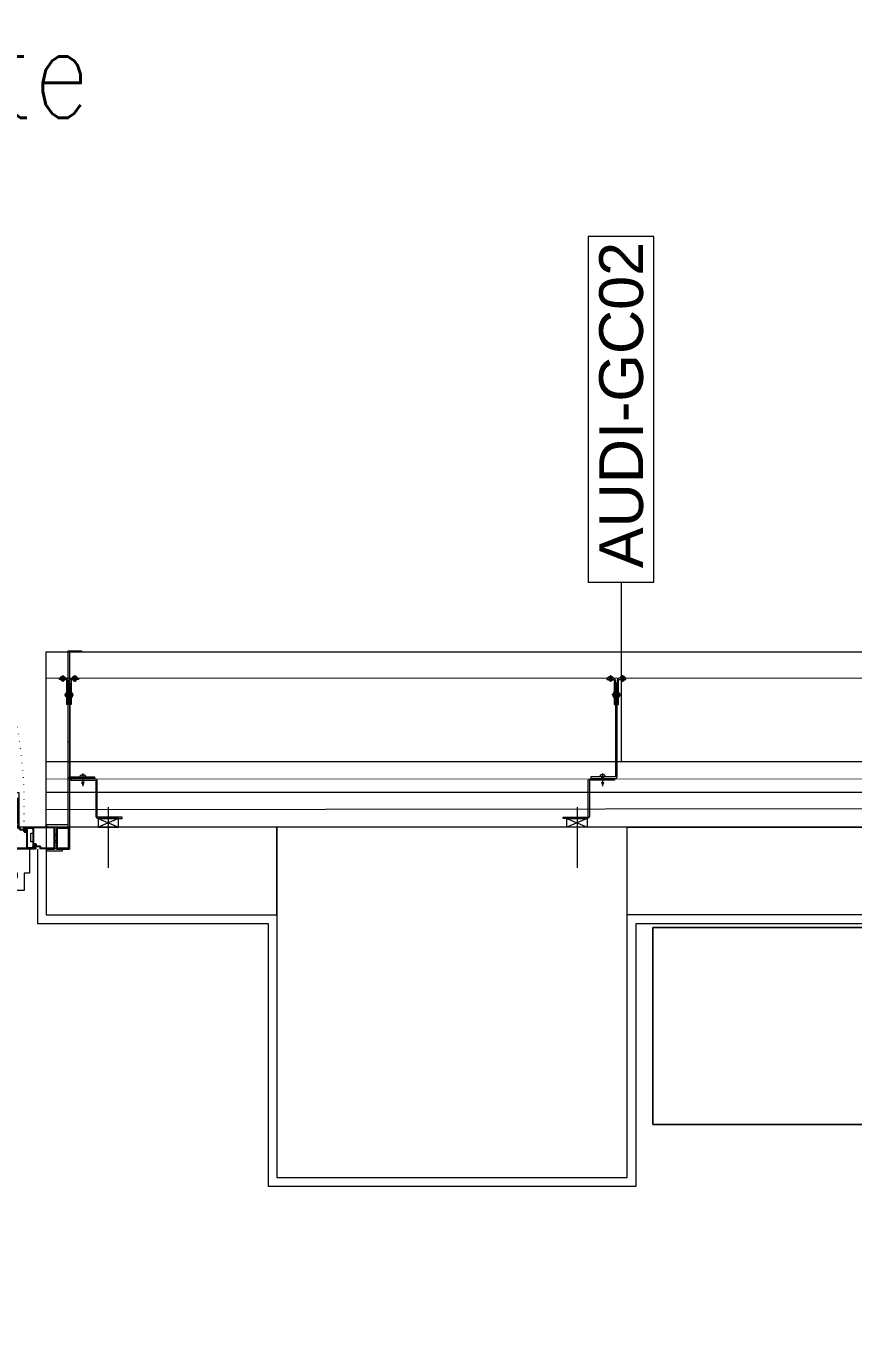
# Model space of a CAD drawing. Extents: x -2050 to 29725, y -1777 to 6820.
# Drawn here: x 2525.2 to 2714.1, y 2712 to 3008 of the extents above; entities that cross this region are included whole.
import ezdxf
from ezdxf.enums import TextEntityAlignment as Align

# ---------------------------------------------------------------- set-up
doc = ezdxf.new("R2010")
doc.units = 0
doc.header["$LTSCALE"] = 25
doc.header["$MEASUREMENT"] = 0
doc.linetypes.add('DOT2', pattern=[0.125, 0, -0.125])
doc.layers.get('0').update_dxf_attribs({"color": 9, "lineweight": 9})
for name, color, linetype, lineweight in [('00', 9, 'Continuous', 9), ('01', 9, 'Continuous', 9), ('05', 9, 'Continuous', 9), ('06B', 9, 'Continuous', 9), ('06C', 9, 'Continuous', 9), ('06D', 9, 'Continuous', 9), ('07', 9, 'Continuous', 9), ('09', 9, 'Continuous', 9), ('10', 9, 'Continuous', 9), ('14', 9, 'Continuous', 9), ('15', 9, 'Continuous', 9), ('20', 9, 'DOT2', 9), ('22', 8, 'Continuous', 9), ('33', 9, 'BATTING', 9), ('40', 9, 'Continuous', 9), ('40B', 9, 'Continuous', 9), ('E-YAZI', 7, 'Continuous', 30)]:
    doc.layers.add(name, color=color, linetype=linetype, lineweight=lineweight)
doc.styles.add('Arial', font='arial.ttf', dxfattribs={"height": 2.5})
doc.styles.add('E-YAZI', font='txttw.shx')
doc.linetypes.add('BATTING', pattern='A,0.0001,-0.1,[134,ltypeshp.shx,S=0.1,R=0,X=-0.1,Y=0],-0.2,[134,ltypeshp.shx,S=0.1,R=180,X=0.1,Y=0],-0.1', length=0.4001)

# ---------------------------------------------------------------- blocks, each defined once
blk = doc.blocks.new('0_wallno')
blk.add_lwpolyline([(-7.84, 1.5), (7.942, 1.5), (7.942, -1.5), (-7.84, -1.5)], close=True)
blk.add_lwpolyline([(7.942, 0), (16.132, 0)])
at = {"style": 'Arial'}
blk.add_attdef('GENISLIK', text='', height=2, dxfattribs=at).set_placement((8.442, 0), align=Align.BOTTOM_LEFT)
blk.add_attdef('DUVARNO', text='', height=2, dxfattribs=at).set_placement((0, 0), align=Align.MIDDLE_CENTER)
blk.add_attdef('YUKSEKLIK', text='', height=2, dxfattribs=at).set_placement((8.442, -0.5), align=Align.TOP_LEFT)
blk = doc.blocks.new('Group-41-1')
for p, q in [((384804.5645, 69162.035), (384804.5645, 69161.585)), ((384805.1779, 69162.035), (384804.5645, 69162.035)), ((384805.1779, 69161.585), (384805.1779, 69162.035)), ((384804.5645, 69161.585), (384805.1779, 69161.585))]:
    blk.add_line(p, q)
at = {"flags": 128}
blk.add_lwpolyline([(384804.5645, 69162.035), (384805.1779, 69162.035), (384805.1779, 69161.585), (384804.5645, 69161.585)], close=True, dxfattribs=at)
blk = doc.blocks.new('Group-42-1')
at = {"layer": '05', "color": 7}
for p in [(-1.2267, 0), (-0.6133, 0), (0, 0)]:
    blk.add_blockref('Group-41-1', p, dxfattribs=at)
blk = doc.blocks.new('p-kolon_80x80')
blk.add_lwpolyline([(-40, -40), (40, -40), (40, 40), (-40, 40)], close=True)
blk = doc.blocks.new('p-yangın merd')
at = {"layer": '09', "ltscale": 0.5}
h = blk.add_hatch(dxfattribs=at)
h.set_pattern_fill('ANSI32', color=256, angle=-270, style=0)
h.set_pattern_definition([(135, (1.56475, -5242.9516), (-0.265165043, -0.265165043), []), (135, (1.56475, -5242.77482), (-0.265165043, -0.265165043), [])])
edge = h.paths.add_edge_path()
edge.add_line((-111.72, -24.53), (-111.42, -24.53))
edge.add_line((-111.42, -24.53), (-111.42, -30.63))
edge.add_arc((-111.27, -30.63), 0.15, 180, 270.0106)
edge.add_line((-111.27, -30.78), (-108.66, -30.78))
edge.add_line((-108.66, -30.78), (-108.66, -31.08))
edge.add_line((-108.66, -31.08), (-111.27, -31.08))
edge.add_arc((-111.27, -30.63), 0.45, 180.0007, 269.9995, ccw=False)
edge.add_line((-111.72, -30.63), (-111.72, -24.53))
h = blk.add_hatch(dxfattribs=at)
h.set_pattern_fill('ANSI32', color=256, angle=-270, style=0)
h.set_pattern_definition([(135, (21.86475, -5242.9516), (-0.265165043, -0.265165043), []), (135, (21.86475, -5242.77482), (-0.265165043, -0.265165043), [])])
edge = h.paths.add_edge_path()
edge.add_line((-14.43, -24.53), (-14.73, -24.53))
edge.add_line((-14.73, -24.53), (-14.73, -30.63))
edge.add_arc((-14.88, -30.63), 0.15, -90.0106, 0, ccw=False)
edge.add_line((-14.88, -30.78), (-17.48, -30.78))
edge.add_line((-17.48, -30.78), (-17.48, -31.08))
edge.add_line((-17.48, -31.08), (-14.88, -31.08))
edge.add_arc((-14.88, -30.63), 0.45, -89.9995, -0.0007)
edge.add_line((-14.43, -30.63), (-14.43, -24.53))
at = {"layer": '06B'}
for points in [[(-110.64, -23.28), (-110.64, -17.03), (-95.64, -17.03), (-95.64, -18.9), (-108.39, -18.9), (-108.39, -18.9), (-108.39, -23.28), (-110.64, -23.28)], [(-111.72, -24.53), (-111.72, -23.28), (-107.32, -23.28), (-107.32, -24.53), (-111.72, -24.53)]]:
    blk.add_lwpolyline(points, dxfattribs=at)
at = {"layer": '06C'}
for p, q in [((-106.66, -31.08), (-42.62, -31.08)), ((-19.48, -31.08), (-42.62, -31.08)), ((-42.62, -36.08), (-106.77, -36.08)), ((-42.62, -36.08), (-19.37, -36.08))]:
    blk.add_line(p, q, dxfattribs=at)
at = {"layer": '07'}
blk.add_lwpolyline([(-114.08, -36.08), (-114.08, -41.58), (-112.83, -41.58), (-112.83, -45.58), (-13.31, -45.58), (-13.31, -41.58), (-12.06, -41.58), (-12.06, -36.08), (-16.06, -36.08), (-16.06, -41.58), (-14.81, -41.58), (-14.81, -42.58), (-111.33, -42.58), (-111.33, -41.58), (-110.08, -41.58), (-110.08, -36.08)], close=True, dxfattribs=at)
for points in [[(-14.81, -41.58), (-13.31, -41.58)], [(-14.81, -42.58), (-14.81, -45.58)]]:
    blk.add_lwpolyline(points, dxfattribs=at)
at = {"layer": '10'}
for p, q in [((-119.82, -31.18), (-119.82, -36.03)), ((-119.72, -31.08), (-112.85, -31.08)), ((-119.67, -31.28), (-119.67, -35.88)), ((-119.62, -31.23), (-112.82, -31.23)), ((-114.97, -31.38), (-114.97, -31.35)), ((-114.97, -31.38), (-114.97, -35.43)), ((-112.82, -31.23), (-114.87, -31.23)), ((-114.87, -31.25), (-112.82, -31.25)), ((-114.82, -31.5), (-114.82, -35.43)), ((-114.72, -31.4), (-112.85, -31.4)), ((-113.61, -35.66), (-113.61, -31.73)), ((-113.46, -35.78), (-113.46, -31.73)), ((-113.46, -35.78), (-113.46, -31.73)), ((-113.44, -32.13), (-113.44, -31.73)), ((-112.92, -32.23), (-113.34, -32.23)), ((-113.29, -31.98), (-113.29, -31.73)), ((-113.07, -32.08), (-113.19, -32.08)), ((-112.97, -31.98), (-112.97, -31.78)), ((-112.82, -32.13), (-112.82, -31.83)), ((-112.07, -31.58), (-112.77, -31.58)), ((-111.92, -31.73), (-112.72, -31.73)), ((-111.97, -31.48), (-111.97, -31.18)), ((-108.66, -31.08), (-111.87, -31.08)), ((-108.66, -31.08), (-111.82, -31.08)), ((-108.81, -31.23), (-111.82, -31.23)), ((-111.82, -31.63), (-111.82, -31.23)), ((-108.76, -35.81), (-108.76, -31.28)), ((-108.76, -35.78), (-108.76, -31.73)), ((-108.76, -35.78), (-108.76, -31.73)), ((-108.61, -31.13), (-108.61, -32.74)), ((-108.61, -35.66), (-108.61, -31.13)), ((-108.61, -35.66), (-108.61, -31.13)), ((-108.61, -35.66), (-108.61, -31.73)), ((-106.66, -31.08), (-108.56, -31.08)), ((-108.56, -31.18), (-108.56, -32.71)), ((-106.71, -31.13), (-108.51, -31.13)), ((-106.66, -32.98), (-106.66, -31.18)), ((-106.61, -33.03), (-106.61, -31.13)), ((-19.53, -33.03), (-19.53, -31.13)), ((-19.48, -31.08), (-17.58, -31.08)), ((-19.48, -32.98), (-19.48, -31.18)), ((-19.43, -31.13), (-17.63, -31.13)), ((-17.58, -31.18), (-17.58, -32.71)), ((-17.53, -31.13), (-17.53, -32.74)), ((-17.53, -35.66), (-17.53, -31.13)), ((-17.53, -35.66), (-17.53, -31.13)), ((-17.53, -35.66), (-17.53, -31.73)), ((-17.48, -31.08), (-14.32, -31.08)), ((-17.48, -31.08), (-14.27, -31.08)), ((-17.38, -35.81), (-17.38, -31.28)), ((-17.38, -35.78), (-17.38, -31.73)), ((-17.38, -35.78), (-17.38, -31.73)), ((-17.33, -31.23), (-14.32, -31.23)), ((-14.32, -31.63), (-14.32, -31.23)), ((-14.22, -31.73), (-13.42, -31.73)), ((-14.17, -31.48), (-14.17, -31.18)), ((-14.07, -31.58), (-13.37, -31.58)), ((-6.52, -31.23), (-13.32, -31.23)), ((-13.32, -31.23), (-11.27, -31.23)), ((-11.27, -31.25), (-13.32, -31.25)), ((-13.32, -32.13), (-13.32, -31.83)), ((-6.42, -31.08), (-13.3, -31.08)), ((-11.42, -31.4), (-13.3, -31.4)), ((-13.22, -32.23), (-12.8, -32.23)), ((-13.17, -31.98), (-13.17, -31.78)), ((-13.07, -32.08), (-12.95, -32.08)), ((-12.85, -31.98), (-12.85, -31.73)), ((-12.7, -32.13), (-12.7, -31.73)), ((-12.68, -35.78), (-12.68, -31.73)), ((-12.68, -35.78), (-12.68, -31.73)), ((-12.53, -35.66), (-12.53, -31.73)), ((-11.32, -31.5), (-11.32, -35.43)), ((-11.17, -31.38), (-11.17, -31.35)), ((-11.17, -31.38), (-11.17, -35.43)), ((-6.47, -31.28), (-6.47, -35.88)), ((-6.22, -31.18), (-6.22, -36.03)), ((-116.51, -35.43), (-115.71, -35.43)), ((-115.61, -35.03), (-115.61, -35.33)), ((-115.51, -34.93), (-115.09, -34.93)), ((-115.46, -35.18), (-115.46, -35.38)), ((-115.36, -35.08), (-115.24, -35.08)), ((-115.14, -35.18), (-115.14, -35.43)), ((-114.99, -35.03), (-114.99, -35.43)), ((-107.61, -33.08), (-108.58, -32.79)), ((-107.61, -33.03), (-108.53, -32.76)), ((-107.61, -33.03), (-106.71, -33.03)), ((-107.61, -33.08), (-106.66, -33.08)), ((-18.53, -33.08), (-19.48, -33.08)), ((-18.53, -33.03), (-19.43, -33.03)), ((-18.53, -33.03), (-17.62, -32.76)), ((-18.53, -33.08), (-17.57, -32.79)), ((-11.15, -35.03), (-11.15, -35.43)), ((-10.63, -34.93), (-11.05, -34.93)), ((-11, -35.18), (-11, -35.43)), ((-10.78, -35.08), (-10.9, -35.08)), ((-10.68, -35.18), (-10.68, -35.38)), ((-10.53, -35.03), (-10.53, -35.33)), ((-9.63, -35.43), (-10.43, -35.43)), ((-119.77, -36.08), (-116.56, -36.08)), ((-119.77, -36.08), (-116.61, -36.08)), ((-119.62, -35.93), (-116.61, -35.93)), ((-116.61, -35.53), (-116.61, -35.93)), ((-116.46, -35.68), (-116.46, -35.98)), ((-116.36, -35.58), (-115.66, -35.58)), ((-113.56, -35.91), (-115.46, -35.91)), ((-115.46, -35.93), (-113.56, -35.93)), ((-108.81, -35.93), (-115.46, -35.93)), ((-113.71, -35.76), (-115.45, -35.76)), ((-108.71, -36.08), (-115.45, -36.08)), ((-113.51, -36.08), (-106.77, -36.08)), ((-113.46, -35.78), (-113.46, -35.81)), ((-113.46, -35.78), (-113.46, -35.81)), ((-113.41, -35.93), (-106.76, -35.93)), ((-108.76, -35.78), (-108.76, -35.81)), ((-108.76, -35.78), (-108.76, -35.81)), ((-108.66, -35.91), (-106.76, -35.91)), ((-106.76, -35.93), (-108.66, -35.93)), ((-108.51, -35.76), (-106.77, -35.76)), ((-17.48, -35.91), (-19.38, -35.91)), ((-12.73, -35.93), (-19.38, -35.93)), ((-19.38, -35.93), (-17.48, -35.93)), ((-17.63, -35.76), (-19.37, -35.76)), ((-12.63, -36.08), (-19.37, -36.08)), ((-17.43, -36.08), (-10.69, -36.08)), ((-17.38, -35.78), (-17.38, -35.81)), ((-17.38, -35.78), (-17.38, -35.81)), ((-17.33, -35.93), (-10.68, -35.93)), ((-12.68, -35.78), (-12.68, -35.81)), ((-12.68, -35.78), (-12.68, -35.81)), ((-12.58, -35.91), (-10.68, -35.91)), ((-10.68, -35.93), (-12.58, -35.93)), ((-12.43, -35.76), (-10.69, -35.76)), ((-9.78, -35.58), (-10.48, -35.58)), ((-9.68, -35.68), (-9.68, -35.98)), ((-6.37, -36.08), (-9.58, -36.08)), ((-9.53, -35.53), (-9.53, -35.93)), ((-6.52, -35.93), (-9.53, -35.93)), ((-6.37, -36.08), (-9.53, -36.08))]:
    blk.add_line(p, q, dxfattribs=at)
at = {"layer": '10', "ltscale": 0.3}
blk.add_lwpolyline([(-122.92, -31.1), (-122.92, 9.2), (-125.92, 9.2), (-125.92, 8.9), (-123.22, 8.9), (-123.22, -31.1)], dxfattribs=at)
blk.add_lwpolyline([(-3.22, -33.6), (-3.22, 9.2), (-0.22, 9.2), (-0.22, 8.9), (-2.92, 8.9), (-2.92, -33.6)], close=True, dxfattribs=at)
for points in [[(-111.72, -24.53), (-111.42, -24.53), (-111.42, -30.63, 0.414268), (-111.27, -30.78), (-108.66, -30.78), (-108.66, -31.08), (-111.27, -31.08, -0.414207), (-111.72, -30.63), (-111.72, -24.53)], [(-14.43, -24.53), (-14.73, -24.53), (-14.73, -30.63, -0.414268), (-14.88, -30.78), (-17.48, -30.78), (-17.48, -31.08), (-14.88, -31.08, 0.414207), (-14.43, -30.63), (-14.43, -24.53)], [(-11.21, -28.82), (-9.39, -28.82, 0.339773), (-8.96, -28.39), (-8.96, -26.57, 0.414215), (-9.39, -26.13), (-11.21, -26.13, 0.414312), (-11.64, -26.57), (-11.64, -28.39, 0.348512), (-11.19, -28.82, 14.205879)], [(-14.43, -29.67), (-14.35, -29.67), (-11.76, -27.97, -0.039188), (-11.7, -26.9, 0.62903), (-11.72, -26.78), (-14.43, -28.53)], [(-13.3, -31.08), (-13.3, -30.47, -0.255929), (-13.07, -30.04), (-11.43, -28.95, -0.15323), (-11.16, -28.87), (-10.43, -28.87, -0.327647), (-10.18, -29.06), (-9.79, -29.5, -0.209905), (-9.7, -29.79), (-9.7, -31.08)], [(-6.8, -30.14), (-7.12, -30.14, -0.446854), (-7.17, -30.09), (-7.16, -30.06, 0.393702), (-7.29, -29.69), (-8.45, -29.69), (-9.18, -28.74)], [(-8.93, -26.8), (-6.9, -29.55, -0.113984), (-6.8, -30.14)]]:
    blk.add_lwpolyline(points, format="xyb", dxfattribs=at)
at = {"layer": '10'}
for points in [[(-42.62, -24.53), (-111.42, -24.53), (-111.42, -30.18), (-111.22, -30.18), (-111.22, -24.73), (-42.62, -24.73)], [(-42.62, -24.53), (-14.73, -24.53), (-14.73, -30.18), (-14.93, -30.18), (-14.93, -24.73), (-42.62, -24.73)]]:
    blk.add_lwpolyline(points, dxfattribs=at)
for points in [[(-123.22, -36.1), (-123.22, -31.1), (-120.22, -31.1), (-120.22, -36.1)], [(-120.22, -36.1), (-120.22, -31.1), (-123.22, -31.1), (-123.22, -36.1)], [(-123.02, -35.9), (-123.02, -31.3), (-120.42, -31.3), (-120.42, -35.9)], [(-120.42, -35.9), (-120.42, -31.3), (-123.02, -31.3), (-123.02, -35.9)], [(-120.22, -31.1), (-122.93, -31.1), (-122.93, -30.6), (-117.93, -30.6), (-117.93, -31.08), (-119.82, -31.08), (-119.82, -34.08), (-120.22, -34.08), (-120.22, -31.1)], [(-114.42, -32.46), (-114.82, -32.46), (-114.82, -34.46), (-114.42, -34.46)], [(-11.72, -32.46), (-11.32, -32.46), (-11.32, -34.46), (-11.72, -34.46)], [(-5.92, -31.1), (-3.22, -31.1), (-3.22, -30.6), (-8.22, -30.6), (-8.22, -31.08), (-6.32, -31.08), (-6.32, -34.08), (-5.92, -34.08), (-5.92, -31.1)], [(-3.22, -36.1), (-3.22, -31.1), (-6.22, -31.1), (-6.22, -36.1)], [(-6.22, -36.1), (-6.22, -31.1), (-3.22, -31.1), (-3.22, -36.1)], [(-3.42, -35.9), (-3.42, -31.3), (-6.02, -31.3), (-6.02, -35.9)], [(-6.02, -35.9), (-6.02, -31.3), (-3.42, -31.3), (-3.42, -35.9)], [(-120.22, -36.1), (-121.52, -36.1), (-121.52, -36.58), (-117.93, -36.58), (-117.93, -36.1), (-119.82, -36.1), (-119.82, -33.1), (-120.22, -33.1), (-120.22, -36.08)], [(-119.82, -32.6), (-120.22, -32.6), (-120.22, -34.6), (-119.82, -34.6)], [(-5.92, -36.1), (-4.63, -36.1), (-4.63, -36.58), (-8.22, -36.58), (-8.22, -36.1), (-6.32, -36.1), (-6.32, -33.1), (-5.92, -33.1), (-5.92, -36.08)], [(-6.22, -32.6), (-5.82, -32.6), (-5.82, -34.6), (-6.22, -34.6)]]:
    blk.add_lwpolyline(points, close=True, dxfattribs=at)
for centre, radius, start, end in [((-119.72, -31.18), 0.1, 90, 180), ((-119.62, -31.28), 0.05, 90, 180), ((-114.87, -31.35), 0.1, 90, 180), ((-114.72, -31.5), 0.1, 90, 180), ((-113.45, -31.73), 0.16, 0, 180), ((-113.45, -31.73), 0.01, 0, 180), ((-113.34, -32.13), 0.1, 180, 270), ((-113.19, -31.98), 0.1, 180, 270), ((-113.07, -31.98), 0.1, 270, 0), ((-112.77, -31.78), 0.2, 90, 180), ((-112.92, -32.13), 0.1, 270, 0), ((-112.85, -31.24), 0.16, 270, 90), ((-112.82, -31.24), 0.01, 270, 90), ((-112.72, -31.83), 0.1, 90, 180), ((-112.07, -31.48), 0.1, 270, 0), ((-111.87, -31.18), 0.1, 90, 180), ((-111.92, -31.63), 0.1, 270, 0), ((-108.81, -31.28), 0.05, 0, 90), ((-108.66, -31.13), 0.05, 0, 90), ((-108.56, -31.13), 0.05, 90, 180), ((-108.51, -31.18), 0.05, 90, 180), ((-106.71, -31.18), 0.05, 0, 90), ((-106.66, -31.13), 0.05, 0, 90), ((-19.48, -31.13), 0.05, 90, 180), ((-19.43, -31.18), 0.05, 90, 180), ((-17.63, -31.18), 0.05, 0, 90), ((-17.58, -31.13), 0.05, 0, 90), ((-17.48, -31.13), 0.05, 90, 180), ((-17.33, -31.28), 0.05, 90, 180), ((-14.22, -31.63), 0.1, 180, 270), ((-14.27, -31.18), 0.1, 0, 90), ((-14.07, -31.48), 0.1, 180, 270), ((-13.3, -31.24), 0.16, 90, 270), ((-13.42, -31.83), 0.1, 0, 90), ((-13.37, -31.78), 0.2, 0, 90), ((-13.32, -31.24), 0.01, 90, 270), ((-13.22, -32.13), 0.1, 180, 270), ((-13.07, -31.98), 0.1, 180, 270), ((-12.95, -31.98), 0.1, 270, 0), ((-12.69, -31.73), 0.16, 0, 180), ((-12.8, -32.13), 0.1, 270, 0), ((-12.69, -31.73), 0.01, 0, 180), ((-11.42, -31.5), 0.1, 0, 90), ((-11.27, -31.35), 0.1, 0, 90), ((-6.52, -31.28), 0.05, 0, 90), ((-6.42, -31.18), 0.1, 0, 90), ((-116.51, -35.53), 0.1, 90, 180), ((-115.71, -35.33), 0.1, 270, 0), ((-115.66, -35.38), 0.2, 270, 0), ((-115.51, -35.03), 0.1, 90, 180), ((-115.36, -35.18), 0.1, 90, 180), ((-115.24, -35.18), 0.1, 0, 90), ((-114.98, -35.43), 0.16, 180, 0), ((-115.09, -35.03), 0.1, 0, 90), ((-114.98, -35.43), 0.01, 180, 0), ((-108.56, -32.74), 0.05, 180, 253.5283), ((-108.51, -32.71), 0.05, 180, 253.5283), ((-106.71, -32.98), 0.05, 270, 0), ((-106.66, -33.03), 0.05, 270, 0), ((-19.48, -33.03), 0.05, 180, 270), ((-19.43, -32.98), 0.05, 180, 270), ((-17.63, -32.71), 0.05, 286.4717, 0), ((-17.58, -32.74), 0.05, 286.4717, 0), ((-11.16, -35.43), 0.16, 180, 0), ((-11.16, -35.43), 0.01, 180, 0), ((-11.05, -35.03), 0.1, 90, 180), ((-10.9, -35.18), 0.1, 90, 180), ((-10.78, -35.18), 0.1, 0, 90), ((-10.48, -35.38), 0.2, 180, 270), ((-10.63, -35.03), 0.1, 0, 90), ((-10.43, -35.33), 0.1, 180, 270), ((-9.63, -35.53), 0.1, 0, 90), ((-119.77, -36.03), 0.05, 180, 270), ((-119.62, -35.88), 0.05, 180, 270), ((-116.56, -35.98), 0.1, 270, 0), ((-116.36, -35.68), 0.1, 90, 180), ((-115.45, -35.92), 0.16, 90, 270), ((-115.46, -35.92), 0.01, 90, 270), ((-113.71, -35.66), 0.1, 270, 0), ((-113.56, -35.81), 0.1, 270, 0), ((-108.66, -35.81), 0.1, 180, 270), ((-108.51, -35.66), 0.1, 180, 270), ((-106.77, -35.92), 0.16, 270, 90), ((-106.76, -35.92), 0.01, 270, 90), ((-19.37, -35.92), 0.16, 90, 270), ((-19.38, -35.92), 0.01, 90, 270), ((-17.63, -35.66), 0.1, 270, 0), ((-17.48, -35.81), 0.1, 270, 0), ((-12.58, -35.81), 0.1, 180, 270), ((-12.43, -35.66), 0.1, 180, 270), ((-10.69, -35.92), 0.16, 270, 90), ((-10.68, -35.92), 0.01, 270, 90), ((-9.78, -35.68), 0.1, 0, 90), ((-9.58, -35.98), 0.1, 180, 270), ((-6.52, -35.88), 0.05, 270, 0), ((-6.37, -36.03), 0.05, 270, 0)]:
    blk.add_arc(centre, radius, start, end, dxfattribs=at)
at = {"layer": '14'}
for p, q in [((-113.14, -32.08), (-113.14, -31.51)), ((-113.14, -31.51), (-113.12, -31.51)), ((-113.12, -32.08), (-113.12, -31.51)), ((-13.02, -32.08), (-13.02, -31.51)), ((-13, -31.51), (-13.02, -31.51)), ((-13, -32.08), (-13, -31.51)), ((-115.31, -35.08), (-115.31, -35.64)), ((-115.29, -35.08), (-115.29, -35.64)), ((-10.85, -35.08), (-10.85, -35.64)), ((-10.83, -35.08), (-10.83, -35.64)), ((-119.82, -35.96), (-120.22, -35.96)), ((-115.29, -35.64), (-115.31, -35.64)), ((-10.85, -35.64), (-10.83, -35.64)), ((-6.22, -35.96), (-5.82, -35.96))]:
    blk.add_line(p, q, dxfattribs=at)
for centre, start, end in [((-113.12, -31.81), 34.2658, 144.0358), ((-13.03, -31.81), 35.9642, 145.7342), ((-115.32, -35.34), 214.2658, 324.0358), ((-10.83, -35.34), 215.9642, 325.7342)]:
    blk.add_arc(centre, 0.412, start, end, dxfattribs=at)
at = {"layer": '15'}
for p, q in [((-108.41, -33.08), (-108.41, -33.33)), ((-108.41, -33.08), (-102.75, -33.08)), ((-108.41, -33.33), (-102.59, -33.33)), ((-108.41, -35.51), (-108.41, -35.76)), ((-108.41, -35.51), (-101.87, -35.51)), ((-108.14, -33.33), (-108.14, -35.51)), ((-106.91, -33.08), (-106.91, -33.33)), ((-106.91, -35.51), (-106.91, -35.76)), ((-103.21, -33.08), (-42.62, -33.08)), ((-103.21, -33.33), (-42.62, -33.33)), ((-103.21, -35.51), (-42.62, -35.51)), ((-22.94, -33.08), (-42.62, -33.08)), ((-22.94, -33.33), (-42.62, -33.33)), ((-22.94, -35.51), (-42.62, -35.51)), ((-17.73, -35.51), (-24.28, -35.51)), ((-17.73, -33.33), (-23.56, -33.33)), ((-17.73, -33.08), (-23.4, -33.08)), ((-19.23, -33.08), (-19.23, -33.33)), ((-19.23, -35.51), (-19.23, -35.76)), ((-18.01, -33.33), (-18.01, -35.51)), ((-17.73, -33.08), (-17.73, -33.33)), ((-17.73, -35.51), (-17.73, -35.76)), ((-106.77, -35.76), (-101.94, -35.76)), ((-42.62, -35.76), (-103.21, -35.76)), ((-42.62, -35.76), (-22.94, -35.76)), ((-19.37, -35.76), (-24.21, -35.76))]:
    blk.add_line(p, q, dxfattribs=at)
at = {"layer": '20', "ltscale": 0.5}
blk.add_lwpolyline([(-10.3, -26.13), (-10.3, 76.38)], dxfattribs=at)
blk.add_arc((-10.3, -26.13), 102.52, 90, 183.1262, dxfattribs=at)
at = {"layer": '40', "ltscale": 0.5}
blk.add_lwpolyline([(-111.72, -24.53), (-14.32, -24.53), (-14.32, -31.08), (-111.72, -31.08)], close=True, dxfattribs=at)
blk = doc.blocks.new('p- alum kaplama profil')
at = {"lineweight": 13}
blk.add_lwpolyline([(7.12, 12.59), (7.12, 26.49)], dxfattribs=at)
at = {"lineweight": 18}
blk.add_lwpolyline([(4.09, 6.16), (-1.41, 6.16), (-1.41, 6.46), (4.09, 6.46, 0.414214), (4.29, 6.66), (4.29, 14.66, -0.414214), (4.79, 15.16), (10.29, 15.16), (10.29, 14.86), (4.79, 14.86, 0.414214), (4.59, 14.66), (4.59, 6.66, -0.414214)], format="xyb", close=True, dxfattribs=at)
at = {"lineweight": 5}
blk.add_lwpolyline([(9.44, 15.16), (4.79, 15.16), (4.79, 17.16), (9.44, 17.16)], close=True, dxfattribs=at)
for points in [[(4.79, 15.16), (9.44, 17.16)], [(9.44, 15.16), (4.79, 17.16)]]:
    blk.add_lwpolyline(points, dxfattribs=at)
blk.add_lwpolyline([(-2.06, 5.56), (-2.06, -2.34), (-2.06, -15.69), (-1.66, -15.69), (-1.66, -2.34), (-1.66, 5.56), (-1.66, 5.56), (-1.66, 5.57), (-1.66, 5.57), (-1.66, 5.58), (-1.66, 5.58), (-1.65, 5.59), (-1.65, 5.59), (-1.65, 5.59), (-1.65, 5.6), (-1.65, 5.6), (-1.64, 5.61), (-1.64, 5.61), (-1.64, 5.62), (-1.64, 5.62), (-1.63, 5.62), (-1.63, 5.63), (-1.63, 5.63), (-1.62, 5.63), (-1.62, 5.64), (-1.61, 5.64), (-1.61, 5.64), (-1.61, 5.64), (-1.6, 5.65), (-1.6, 5.65), (-1.59, 5.65), (-1.59, 5.65), (-1.58, 5.65), (-1.58, 5.65), (-1.57, 5.66), (-1.57, 5.66), (-1.56, 5.66), (-1.56, 5.66), (3.94, 5.66), (3.94, 6.06), (-1.56, 6.06), (-1.58, 6.06), (-1.61, 6.05), (-1.63, 6.05), (-1.66, 6.05), (-1.68, 6.04), (-1.7, 6.03), (-1.73, 6.03), (-1.75, 6.02), (-1.77, 6.01), (-1.79, 6), (-1.82, 5.99), (-1.84, 5.97), (-1.86, 5.96), (-1.88, 5.94), (-1.89, 5.93), (-1.91, 5.91), (-1.93, 5.89), (-1.95, 5.87), (-1.96, 5.85), (-1.97, 5.83), (-1.99, 5.81), (-2, 5.79), (-2.01, 5.77), (-2.02, 5.75), (-2.03, 5.72), (-2.04, 5.7), (-2.04, 5.68), (-2.05, 5.65), (-2.05, 5.63), (-2.06, 5.61), (-2.06, 5.58)], close=True)
blk.add_lwpolyline([(-1.66, -2.34), (-2.06, -2.34)])
for points in [[(-2.36, -10.84), (-2.36, -16.39), (-2.36, -16.39, -0.414214), (-2.51, -16.54), (-2.51, -16.54), (-4.06, -16.54), (-4.06, -16.84), (-2.51, -16.84), (-2.51, -16.84, 0.414214), (-2.06, -16.39), (-2.06, -10.84)], [(-1.36, -10.84), (-1.66, -10.84), (-1.66, -16.39, 0.414214), (-1.21, -16.84), (-1.21, -16.84), (0.34, -16.84), (0.34, -16.54), (-1.21, -16.54), (-1.21, -16.54, -0.414214), (-1.36, -16.39), (-1.36, -16.39)]]:
    blk.add_lwpolyline(points, format="xyb", close=True)
for points in [[(1.61, 6.87, -10), (0.98, 6.96, -10)], [(1.56, 7.05, -10), (1.02, 7.13, -10)], [(1.05, 6.91, -10), (1.29, 7.56, -10)], [(1.05, 5.83, -10), (1.05, 6.01, -10)], [(1.29, 4.93, -10), (1.29, 7.8, -10)], [(1.53, 6.82, -10), (1.29, 7.56, -10)], [(1.29, 6.16, -10), (1.29, 6.26, -10)], [(1.53, 5.75, -10), (1.53, 5.92, -10)], [(0.67, 5.66, -10), (1.91, 5.66, -10)], [(0.67, 5.66, -10), (0.67, 5.64, -10), (0.67, 5.62, -10), (0.67, 5.6, -10), (0.68, 5.58, -10), (0.68, 5.56, -10), (0.69, 5.54, -10), (0.69, 5.52, -10), (0.7, 5.5, -10), (0.7, 5.48, -10), (0.71, 5.46, -10), (0.72, 5.45, -10), (0.73, 5.43, -10), (0.74, 5.41, -10), (0.75, 5.4, -10), (0.76, 5.38, -10), (0.77, 5.36, -10), (0.79, 5.35, -10), (0.8, 5.33, -10), (0.81, 5.32, -10), (0.83, 5.31, -10), (0.84, 5.29, -10), (0.86, 5.28, -10), (0.87, 5.27, -10), (0.89, 5.26, -10), (0.91, 5.25, -10), (0.92, 5.24, -10), (0.94, 5.23, -10), (0.96, 5.22, -10), (0.98, 5.21, -10), (1, 5.21, -10), (1.02, 5.2, -10), (1.03, 5.2, -10)], [(0.96, 5.66, -10), (0.97, 5.66, -10), (0.97, 5.66, -10), (0.97, 5.66, -10), (0.98, 5.66, -10), (0.98, 5.66, -10), (0.99, 5.66, -10), (0.99, 5.66, -10), (1, 5.66, -10), (1, 5.67, -10), (1, 5.67, -10), (1.01, 5.67, -10), (1.01, 5.67, -10), (1.01, 5.67, -10), (1.02, 5.68, -10), (1.02, 5.68, -10), (1.02, 5.68, -10), (1.03, 5.69, -10), (1.03, 5.69, -10), (1.03, 5.69, -10), (1.04, 5.7, -10), (1.04, 5.7, -10), (1.04, 5.7, -10), (1.04, 5.71, -10), (1.04, 5.71, -10), (1.05, 5.72, -10), (1.05, 5.72, -10), (1.05, 5.72, -10), (1.05, 5.73, -10), (1.05, 5.73, -10), (1.05, 5.74, -10), (1.05, 5.74, -10), (1.05, 5.75, -10)], [(1.33, 5.85, -10), (0.98, 5.88, -10)], [(1.03, 5.2, -10), (1.04, 5.2, -10), (1.05, 5.19, -10), (1.05, 5.19, -10), (1.06, 5.19, -10), (1.06, 5.19, -10), (1.07, 5.19, -10), (1.07, 5.19, -10), (1.08, 5.19, -10), (1.08, 5.19, -10), (1.09, 5.19, -10), (1.09, 5.18, -10), (1.1, 5.18, -10), (1.1, 5.18, -10), (1.11, 5.18, -10), (1.11, 5.18, -10), (1.12, 5.18, -10), (1.12, 5.18, -10), (1.13, 5.18, -10), (1.13, 5.18, -10), (1.14, 5.18, -10), (1.15, 5.18, -10), (1.15, 5.18, -10), (1.16, 5.17, -10), (1.16, 5.17, -10), (1.17, 5.17, -10), (1.17, 5.17, -10), (1.18, 5.17, -10), (1.18, 5.17, -10), (1.19, 5.17, -10), (1.19, 5.17, -10), (1.2, 5.17, -10), (1.2, 5.17, -10)], [(1.05, 5.75, -10), (1.05, 5.83, -10)], [(1.2, 5.17, -10), (1.2, 5.2, -10)], [(1.38, 5.2, -10), (1.2, 5.2, -10)], [(1.38, 5.17, -10), (1.38, 5.2, -10)], [(1.38, 5.17, -10), (1.38, 5.17, -10), (1.39, 5.17, -10), (1.39, 5.17, -10), (1.4, 5.17, -10), (1.41, 5.17, -10), (1.41, 5.17, -10), (1.42, 5.17, -10), (1.42, 5.17, -10), (1.43, 5.17, -10), (1.43, 5.18, -10), (1.44, 5.18, -10), (1.44, 5.18, -10), (1.45, 5.18, -10), (1.45, 5.18, -10), (1.46, 5.18, -10), (1.46, 5.18, -10), (1.47, 5.18, -10), (1.47, 5.18, -10), (1.48, 5.18, -10), (1.48, 5.18, -10), (1.49, 5.18, -10), (1.5, 5.19, -10), (1.5, 5.19, -10), (1.51, 5.19, -10), (1.51, 5.19, -10), (1.52, 5.19, -10), (1.52, 5.19, -10), (1.53, 5.19, -10), (1.53, 5.19, -10), (1.54, 5.19, -10), (1.54, 5.2, -10), (1.55, 5.2, -10)], [(1.53, 5.75, -10), (1.53, 5.74, -10), (1.53, 5.74, -10), (1.53, 5.73, -10), (1.53, 5.73, -10), (1.53, 5.72, -10), (1.54, 5.72, -10), (1.54, 5.72, -10), (1.54, 5.71, -10), (1.54, 5.71, -10), (1.54, 5.7, -10), (1.54, 5.7, -10), (1.55, 5.7, -10), (1.55, 5.69, -10), (1.55, 5.69, -10), (1.55, 5.69, -10), (1.56, 5.68, -10), (1.56, 5.68, -10), (1.56, 5.68, -10), (1.57, 5.67, -10), (1.57, 5.67, -10), (1.58, 5.67, -10), (1.58, 5.67, -10), (1.58, 5.67, -10), (1.59, 5.66, -10), (1.59, 5.66, -10), (1.6, 5.66, -10), (1.6, 5.66, -10), (1.6, 5.66, -10), (1.61, 5.66, -10), (1.61, 5.66, -10), (1.62, 5.66, -10), (1.62, 5.66, -10)], [(1.55, 5.2, -10), (1.57, 5.2, -10), (1.59, 5.21, -10), (1.6, 5.21, -10), (1.62, 5.22, -10), (1.64, 5.23, -10), (1.66, 5.24, -10), (1.68, 5.25, -10), (1.69, 5.26, -10), (1.71, 5.27, -10), (1.73, 5.28, -10), (1.74, 5.29, -10), (1.76, 5.31, -10), (1.77, 5.32, -10), (1.78, 5.33, -10), (1.8, 5.35, -10), (1.81, 5.36, -10), (1.82, 5.38, -10), (1.83, 5.4, -10), (1.84, 5.41, -10), (1.85, 5.43, -10), (1.86, 5.45, -10), (1.87, 5.46, -10), (1.88, 5.48, -10), (1.89, 5.5, -10), (1.89, 5.52, -10), (1.9, 5.54, -10), (1.9, 5.56, -10), (1.9, 5.58, -10), (1.91, 5.6, -10), (1.91, 5.62, -10), (1.91, 5.64, -10), (1.91, 5.66, -10)], [(-2.86, -13.04, 0), (-0.86, -13.04, 0)], [(-2.36, -12.52, 0), (-2.4, -12.53, 0), (-2.43, -12.56, 0), (-2.47, -12.58, 0), (-2.5, -12.6, 0), (-2.53, -12.63, 0), (-2.56, -12.66, 0), (-2.59, -12.69, 0), (-2.61, -12.73, 0), (-2.63, -12.76, 0), (-2.65, -12.8, 0), (-2.67, -12.84, 0), (-2.68, -12.88, 0), (-2.69, -12.92, 0), (-2.7, -12.96, 0), (-2.71, -13, 0), (-2.71, -13.04, 0), (-2.71, -13.08, 0), (-2.7, -13.13, 0), (-2.69, -13.17, 0), (-2.68, -13.21, 0), (-2.67, -13.25, 0), (-2.65, -13.28, 0), (-2.63, -13.32, 0), (-2.61, -13.36, 0), (-2.59, -13.39, 0), (-2.56, -13.42, 0), (-2.53, -13.45, 0), (-2.5, -13.48, 0), (-2.47, -13.51, 0), (-2.43, -13.53, 0), (-2.4, -13.55, 0), (-2.36, -13.57, 0)], [(-2.36, -13.04, 0), (-2.36, -12.52, 0)], [(-2.36, -13.04, 0), (-2.36, -12.73, 0)], [(-2.36, -12.73, 0), (-2.36, -13.04, 0)], [(-1.36, -12.73, 0), (-2.36, -12.73, 0)], [(-2.36, -13.04, 0), (-2.36, -13.36, 0)], [(-2.36, -13.04, 0), (-2.36, -13.57, 0)], [(-2.36, -13.36, 0), (-2.36, -13.04, 0)], [(-1.36, -13.36, 0), (-2.36, -13.36, 0)], [(-1.36, -13.04, 0), (-1.36, -12.37, 0)], [(-1.36, -13.72, 0), (-1.32, -13.68, 0), (-1.29, -13.65, 0), (-1.26, -13.61, 0), (-1.23, -13.58, 0), (-1.2, -13.54, 0), (-1.18, -13.5, 0), (-1.16, -13.45, 0), (-1.14, -13.41, 0), (-1.12, -13.37, 0), (-1.1, -13.32, 0), (-1.09, -13.28, 0), (-1.08, -13.23, 0), (-1.07, -13.18, 0), (-1.06, -13.14, 0), (-1.06, -13.09, 0), (-1.06, -13.04, 0), (-1.06, -12.99, 0), (-1.06, -12.95, 0), (-1.07, -12.9, 0), (-1.08, -12.85, 0), (-1.09, -12.81, 0), (-1.1, -12.76, 0), (-1.12, -12.72, 0), (-1.14, -12.67, 0), (-1.16, -12.63, 0), (-1.18, -12.59, 0), (-1.2, -12.55, 0), (-1.23, -12.51, 0), (-1.26, -12.47, 0), (-1.29, -12.43, 0), (-1.32, -12.4, 0), (-1.36, -12.37, 0)], [(-1.36, -13.04, 0), (-1.36, -13.72, 0)], [(-3.84, -17.04, 0), (-3.81, -17.07, 0), (-3.78, -17.1, 0), (-3.75, -17.12, 0), (-3.72, -17.15, 0), (-3.69, -17.17, 0), (-3.66, -17.19, 0), (-3.62, -17.21, 0), (-3.59, -17.23, 0), (-3.55, -17.24, 0), (-3.52, -17.26, 0), (-3.48, -17.27, 0), (-3.44, -17.28, 0), (-3.4, -17.28, 0), (-3.36, -17.29, 0), (-3.32, -17.29, 0), (-3.29, -17.29, 0), (-3.25, -17.29, 0), (-3.21, -17.29, 0), (-3.17, -17.28, 0), (-3.13, -17.28, 0), (-3.09, -17.27, 0), (-3.06, -17.26, 0), (-3.02, -17.24, 0), (-2.98, -17.23, 0), (-2.95, -17.21, 0), (-2.91, -17.19, 0), (-2.88, -17.17, 0), (-2.85, -17.15, 0), (-2.82, -17.12, 0), (-2.79, -17.1, 0), (-2.76, -17.07, 0), (-2.73, -17.04, 0)], [(-3.29, -17.04, 0), (-3.84, -17.04, 0)], [(-2.85, -16.54, 0), (-2.86, -16.51, 0), (-2.87, -16.47, 0), (-2.89, -16.44, 0), (-2.91, -16.41, 0), (-2.93, -16.38, 0), (-2.96, -16.35, 0), (-2.98, -16.33, 0), (-3.01, -16.31, 0), (-3.04, -16.29, 0), (-3.07, -16.27, 0), (-3.11, -16.25, 0), (-3.14, -16.24, 0), (-3.18, -16.23, 0), (-3.21, -16.22, 0), (-3.25, -16.22, 0), (-3.29, -16.22, 0), (-3.32, -16.22, 0), (-3.36, -16.22, 0), (-3.39, -16.23, 0), (-3.43, -16.24, 0), (-3.46, -16.25, 0), (-3.5, -16.27, 0), (-3.53, -16.29, 0), (-3.56, -16.31, 0), (-3.59, -16.33, 0), (-3.61, -16.35, 0), (-3.64, -16.38, 0), (-3.66, -16.41, 0), (-3.68, -16.44, 0), (-3.7, -16.47, 0), (-3.71, -16.51, 0), (-3.73, -16.54, 0)], [(-3.29, -16.54, 0), (-3.73, -16.54, 0)], [(-3.29, -16.54, 0), (-3.55, -16.54, 0)], [(-3.55, -16.54, 0), (-3.29, -16.54, 0)], [(-3.55, -17.04, 0), (-3.55, -16.54, 0)], [(-3.29, -17.54, 0), (-3.29, -16.04, 0)], [(-3.29, -16.54, 0), (-2.85, -16.54, 0)], [(-3.29, -16.54, 0), (-3.03, -16.54, 0)], [(-3.03, -16.54, 0), (-3.29, -16.54, 0)], [(-3.29, -17.04, 0), (-2.73, -17.04, 0)], [(-3.03, -17.04, 0), (-3.03, -16.54, 0)], [(-0.56, -17.04, 0), (-1.11, -17.04, 0)], [(0, -17.04, 0), (-0.03, -17.07, 0), (-0.06, -17.1, 0), (-0.09, -17.12, 0), (-0.12, -17.15, 0), (-0.15, -17.17, 0), (-0.18, -17.19, 0), (-0.22, -17.21, 0), (-0.25, -17.23, 0), (-0.29, -17.24, 0), (-0.33, -17.26, 0), (-0.36, -17.27, 0), (-0.4, -17.28, 0), (-0.44, -17.28, 0), (-0.48, -17.29, 0), (-0.52, -17.29, 0), (-0.56, -17.29, 0), (-0.59, -17.29, 0), (-0.63, -17.29, 0), (-0.67, -17.28, 0), (-0.71, -17.28, 0), (-0.75, -17.27, 0), (-0.79, -17.26, 0), (-0.82, -17.24, 0), (-0.86, -17.23, 0), (-0.89, -17.21, 0), (-0.93, -17.19, 0), (-0.96, -17.17, 0), (-0.99, -17.15, 0), (-1.02, -17.12, 0), (-1.05, -17.1, 0), (-1.08, -17.07, 0), (-1.11, -17.04, 0)], [(-1, -16.54, 0), (-0.98, -16.51, 0), (-0.97, -16.47, 0), (-0.95, -16.44, 0), (-0.93, -16.41, 0), (-0.91, -16.38, 0), (-0.88, -16.35, 0), (-0.86, -16.33, 0), (-0.83, -16.31, 0), (-0.8, -16.29, 0), (-0.77, -16.27, 0), (-0.73, -16.25, 0), (-0.7, -16.24, 0), (-0.66, -16.23, 0), (-0.63, -16.22, 0), (-0.59, -16.22, 0), (-0.56, -16.22, 0), (-0.52, -16.22, 0), (-0.48, -16.22, 0), (-0.45, -16.23, 0), (-0.41, -16.24, 0), (-0.38, -16.25, 0), (-0.34, -16.27, 0), (-0.31, -16.29, 0), (-0.28, -16.31, 0), (-0.25, -16.33, 0), (-0.23, -16.35, 0), (-0.2, -16.38, 0), (-0.18, -16.41, 0), (-0.16, -16.44, 0), (-0.14, -16.47, 0), (-0.13, -16.51, 0), (-0.12, -16.54, 0)], [(-0.56, -16.54, 0), (-1, -16.54, 0)], [(-0.56, -16.54, 0), (-0.82, -16.54, 0)], [(-0.82, -16.54, 0), (-0.56, -16.54, 0)], [(-0.82, -17.04, 0), (-0.82, -16.54, 0)], [(-0.56, -17.54, 0), (-0.56, -16.04, 0)], [(-0.56, -16.54, 0), (-0.3, -16.54, 0)], [(-0.56, -16.54, 0), (-0.12, -16.54, 0)], [(-0.3, -16.54, 0), (-0.56, -16.54, 0)], [(-0.56, -17.04, 0), (0, -17.04, 0)], [(-0.3, -17.04, 0), (-0.3, -16.54, 0)]]:
    blk.add_polyline3d(points)
blk = doc.blocks.new('p-zemin kat')
at = {"layer": '00'}
for points in [[(2582.5, 2825), (2529.82, 2825), (2529.82, 2805), (2582.5, 2805)], [(2662.5, 2825), (2785, 2825), (2785, 2805), (2662.5, 2805)]]:
    blk.add_lwpolyline(points, close=True, dxfattribs=at)
at = {"layer": '06D'}
for points in [[(2529.82, 2825), (2529.82, 2865), (4067.5, 2865), (4067.5, 2825)], [(2529.82, 2840), (2791.28, 2840)], [(2529.82, 2833), (2785, 2833), (2785, 2825)]]:
    blk.add_lwpolyline(points, dxfattribs=at)
at = {"layer": '10'}
for points, const_width in [([(2529.82, 2859), (4067.2, 2859)], 0.2), ([(2529.82, 2836), (2791.63, 2836)], 0.1)]:
    blk.add_lwpolyline(points, dxfattribs=dict(at, const_width=const_width))
at = {"layer": '14'}
blk.add_lwpolyline([(2527.82, 2820), (2527.82, 2803), (2580.5, 2803), (2580.5, 2743), (2664.5, 2743), (2664.5, 2803), (2664.5, 2803), (2785, 2803), (2787, 2803), (2787, 2819.3)], dxfattribs=at)
at = {"layer": '33', "ltscale": 0.4}
blk.add_lwpolyline([(2529.82, 2829), (2785, 2829.37)], dxfattribs=at)
at = {"layer": '40B'}
blk.add_lwpolyline([(1935.27, 740.05, -0.306949), (4278.59, 2070.68, 0.001238), (4287.87, 2185.72, -0.024009), (4527.5, 2155.06), (4532.5, 2153.27), (4532.5, 2372.5), (4200, 2372.5), (3990, 2372.5), (3990, 2405), (3287.33, 2405), (3287.33, 2825), (2222.5, 2825)], format="xyb", dxfattribs=at)
at = {"xscale": -1}
blk.add_blockref('p-yangın merd', (2411.9, 2856.1), dxfattribs=at)
at = {"layer": '01'}
blk.add_blockref('p-kolon_80x80', (2622.5, 2785), dxfattribs=at)
at = {"layer": '10', "xscale": -1, "rotation": 180}
blk.add_blockref('p- alum kaplama profil', (2536.86, 2842.16), dxfattribs=at)
at = {"layer": '10', "rotation": 180}
blk.add_blockref('p- alum kaplama profil', (2658.14, 2842.16), dxfattribs=at)

msp = doc.modelspace()

# ---------------------------------------------------------------- block references
at = {"layer": '05', "color": 7, "xscale": 100, "yscale": 100, "zscale": 100}
msp.add_blockref('Group-42-1', (-38477665.43, -6913401.44), dxfattribs=at)
at = {"layer": '10'}
msp.add_blockref('p-zemin kat', (0, 0), dxfattribs=at)
at = {"layer": '22'}
ref = msp.add_blockref('0_wallno', (2661.09, 2920.66), dxfattribs=dict(at, xscale=-5, yscale=5, zscale=5, rotation=90))
ref.add_attrib('DUVARNO', 'AUDI-GC02', dxfattribs={"layer": '0', "height": 10, "rotation": 90, "style": 'Arial'}).set_placement((2661.09, 2921.4), align=Align.MIDDLE_CENTER)

# ---------------------------------------------------------------- texts
at = {"layer": 'E-YAZI', "color": 30, "style": 'E-YAZI', "width": 0.8}
msp.add_text('Cephe Monte', height=21, dxfattribs=at).set_placement((2393.64, 2986.98))

doc.saveas('drawing.dxf')
